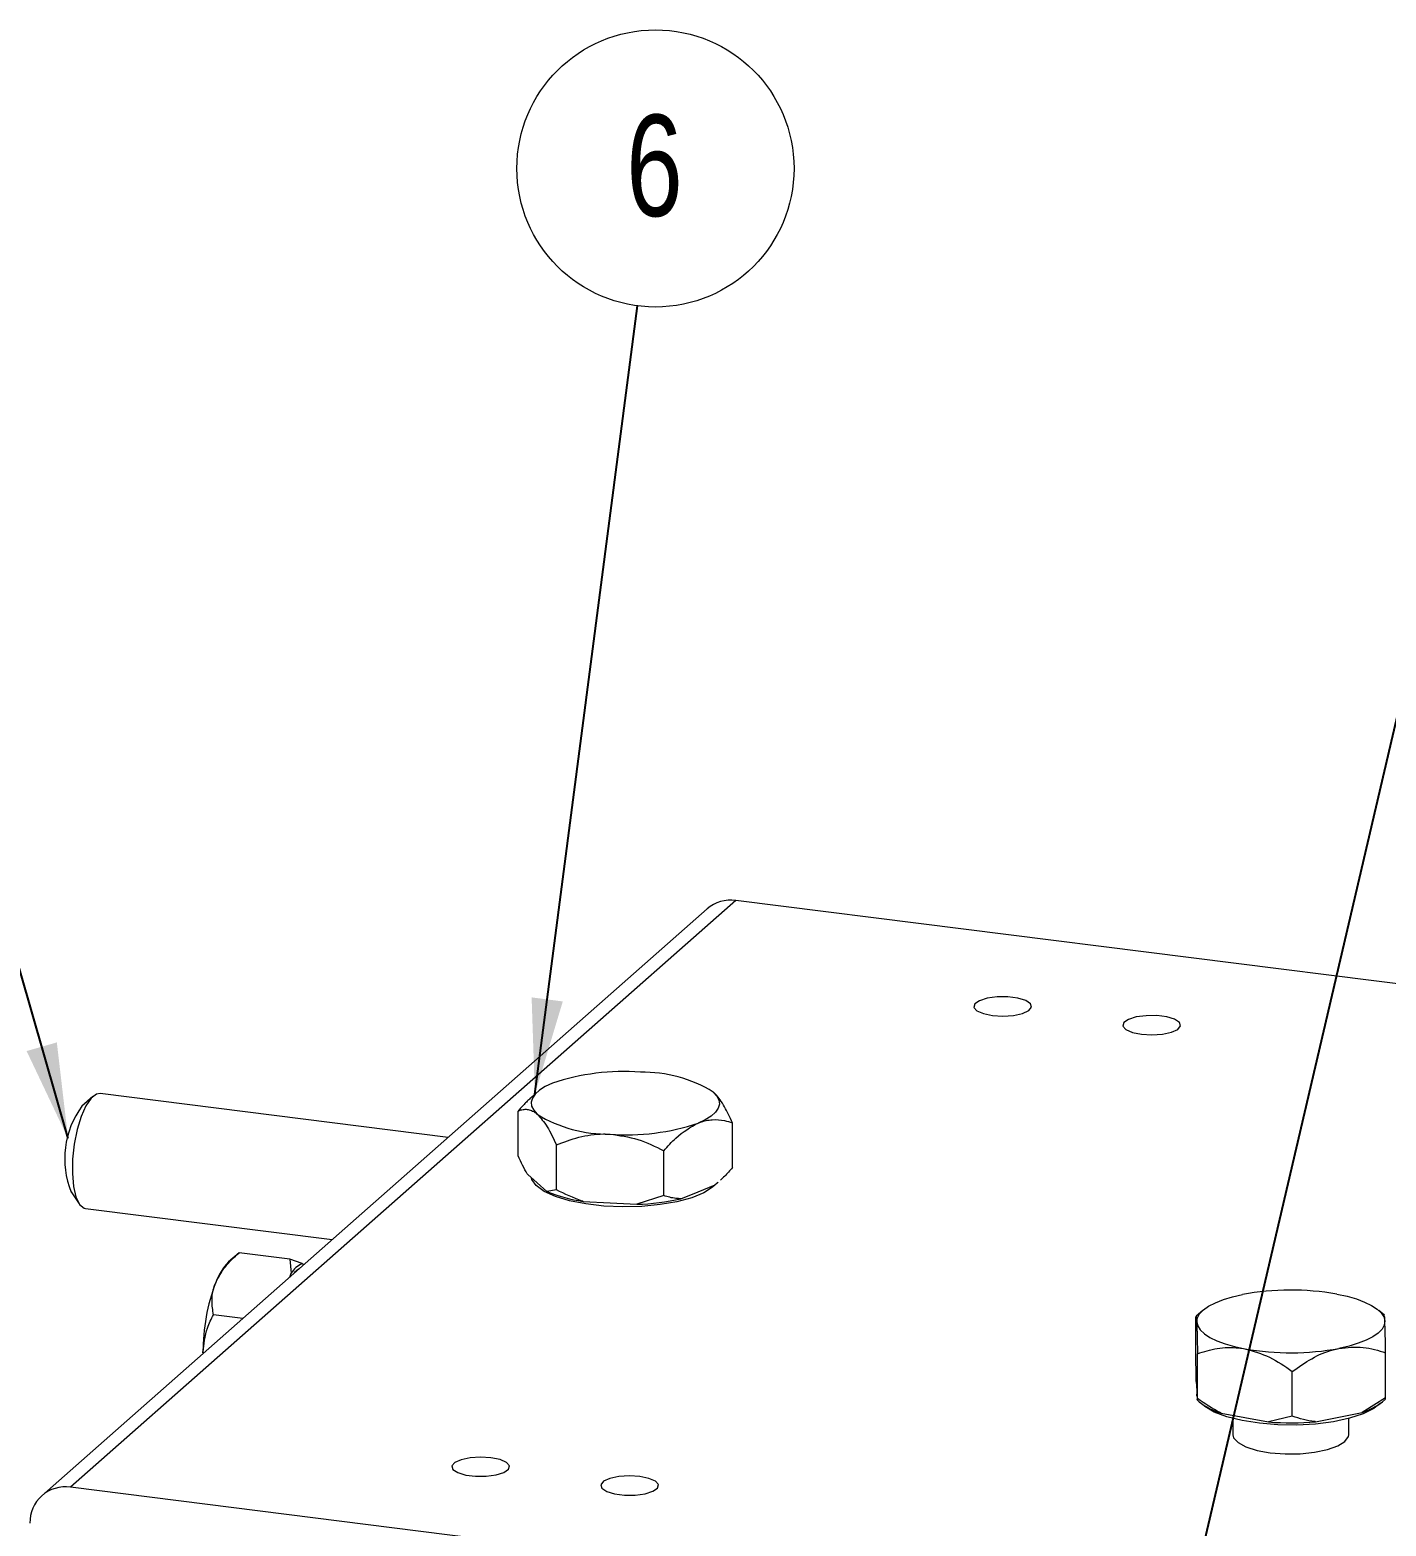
# Model space of a CAD drawing. Header units: millimetres. Extents: x 15 to 415, y 5 to 292.
# Drawn here: x 92.9 to 139.8, y 168.9 to 220.6 of the extents above; entities that cross this region are included whole.
import ezdxf

# ---------------------------------------------------------------- set-up
doc = ezdxf.new("R2010")
doc.units = ezdxf.units.MM
doc.styles.add('SLDTEXTSTYLE0', font='TXT', dxfattribs={"width": 0.75})
doc.dimstyles.new('SLDDIMSTYLE0', dxfattribs={"dimtxt": 0.18, "dimasz": 3.302, "dimexe": 0, "dimexo": 0.0625, "dimgap": 0, "dimtad": 0, "dimtih": 1, "dimtoh": 1, "dimdec": 0, "dimrnd": 1e-09, "dimzin": 0, "dimdsep": 46, "dimtxsty": 'Standard', "dimsah": 1, "dimcen": 0.09, "dimadec": 0, "dimazin": 0, "dimtfac": 3.302, "dimtdec": 0, "dimtofl": 0, "dimtmove": 0, "dimatfit": 3, "dimfxl": 1, "dimfrac": 2, "dimtolj": 1, "dimtzin": 0, "dimarcsym": 0})

# ---------------------------------------------------------------- blocks, each defined once
blk = doc.blocks.new('SW_NOTE_3')
at = {"color": 0, "linetype": 'Continuous', "lineweight": 0}
blk.add_circle((0.618, 4.746), 4.786, dxfattribs=at)
at = {"color": 0, "linetype": 'Continuous', "lineweight": 0, "insert": (0.583, 6.601), "char_height": 3.5, "attachment_point": 2, "style": 'SLDTEXTSTYLE0'}
blk.add_mtext('6', dxfattribs=at)

msp = doc.modelspace()

# ---------------------------------------------------------------- linework, layer by layer
at = {"color": 7, "linetype": 'Continuous', "lineweight": 15}
for p, q in [((116.303, 190.199), (93.322, 169.932)), ((117.295, 190.489), (94.314, 170.221)), ((161.259, 184.95), (117.295, 190.489)), ((95.083, 183.722), (94.708, 183.392)), ((107.352, 182.306), (95.333, 183.82)), ((110.435, 183.873), (110.268, 183.726)), ((109.772, 181.668), (109.772, 183.219)), ((117.179, 181.264), (117.179, 182.814)), ((111.098, 180.498), (111.098, 182.048)), ((114.802, 180.296), (114.802, 181.846)), ((110.104, 181.026), (110.435, 180.734)), ((94.334, 180.422), (94.615, 180.009)), ((110.435, 180.734), (110.767, 180.442)), ((111.098, 180.498), (110.767, 180.442)), ((115.397, 180.189), (115.99, 180.431)), ((115.99, 180.431), (116.584, 180.673)), ((116.664, 180.746), (116.584, 180.673)), ((116.639, 180.718), (116.584, 180.673)), ((116.639, 180.718), (116.683, 180.757)), ((112.025, 180.098), (112.95, 180.048)), ((112.95, 180.048), (113.875, 179.997)), ((114.802, 180.296), (113.875, 179.997)), ((94.833, 179.852), (103.352, 178.778)), ((100.133, 178.324), (99.772, 178.004)), ((101.889, 178.102), (100.133, 178.324)), ((101.889, 178.102), (101.937, 177.614)), ((102.316, 177.948), (101.889, 178.102)), ((102.316, 177.948), (102.37, 177.912)), ((101.883, 177.482), (101.937, 177.614)), ((133.423, 176.334), (133.195, 176.133)), ((139.696, 176.163), (139.503, 176.334)), ((100.265, 176.055), (99.249, 176.183)), ((133.187, 176.087), (133.193, 176.128)), ((133.187, 174.536), (133.187, 176.087)), ((133.24, 173.285), (133.24, 174.836)), ((139.739, 173.316), (139.739, 174.866)), ((136.516, 172.675), (136.516, 174.226)), ((133.2, 173.874), (133.213, 173.562)), ((133.213, 173.569), (133.213, 173.452)), ((133.213, 173.562), (133.226, 173.249)), ((133.221, 173.375), (133.213, 173.437)), ((133.23, 173.239), (133.299, 173.178)), ((139.739, 173.316), (138.933, 172.807)), ((139.627, 173.178), (139.731, 173.27)), ((139.73, 173.273), (139.739, 173.316)), ((134.059, 172.784), (134.878, 172.631)), ((134.878, 172.631), (135.696, 172.479)), ((136.516, 172.675), (135.696, 172.479)), ((137.322, 172.487), (138.127, 172.647)), ((138.127, 172.647), (138.933, 172.807)), ((134.463, 172.598), (134.463, 172.038)), ((138.463, 172.038), (138.463, 172.598)), ((138.278, 164.682), (94.314, 170.221))]:
    msp.add_line(p, q, dxfattribs=at)
at = {"color": 7, "linetype": 'Continuous', "lineweight": 15, "flags": 128}
for points in [[(126.159, 186.521), (126.521, 186.499), (126.881, 186.523), (127.192, 186.588), (127.411, 186.687), (127.509, 186.805), (127.472, 186.927), (127.306, 187.036), (127.032, 187.118), (126.688, 187.161), (126.321, 187.16), (125.979, 187.115), (125.71, 187.031), (125.548, 186.921), (125.518, 186.799), (125.621, 186.682), (125.845, 186.585), (126.159, 186.521)], [(131.304, 185.873), (131.666, 185.851), (132.026, 185.875), (132.337, 185.94), (132.556, 186.038), (132.654, 186.157), (132.617, 186.278), (132.45, 186.388), (132.177, 186.469), (131.833, 186.513), (131.465, 186.512), (131.124, 186.467), (130.854, 186.383), (130.693, 186.273), (130.662, 186.151), (130.766, 186.034), (130.99, 185.936), (131.304, 185.873)], [(110.96, 184.177), (110.713, 184.061), (110.513, 183.936), (110.364, 183.804), (110.268, 183.666), (110.227, 183.524), (110.241, 183.383), (110.311, 183.243), (110.435, 183.108)], [(95.333, 183.82), (95.209, 183.803), (95.025, 183.664), (94.844, 183.401), (94.68, 183.031), (94.543, 182.58), (94.443, 182.078), (94.387, 181.56), (94.378, 181.06), (94.417, 180.614), (94.501, 180.25), (94.625, 179.995), (94.78, 179.865), (94.833, 179.852)], [(116.516, 183.873), (116.64, 183.738), (116.709, 183.598), (116.724, 183.456), (116.683, 183.315), (116.587, 183.177), (116.437, 183.045), (116.238, 182.92), (115.99, 182.804)], [(116.579, 180.67), (116.491, 180.588), (116.186, 180.394), (115.769, 180.225), (115.259, 180.086), (114.675, 179.985), (114.043, 179.925), (113.387, 179.909), (112.735, 179.937), (112.113, 180.008), (111.547, 180.12), (111.06, 180.267), (110.672, 180.444), (110.398, 180.644), (110.251, 180.857), (110.235, 180.911)], [(102.21, 177.771), (102.127, 177.708), (102.043, 177.624)], [(133.213, 175.935), (133.235, 176.077), (133.312, 176.216), (133.443, 176.351), (133.626, 176.479), (133.857, 176.598), (134.133, 176.706), (134.448, 176.801), (134.798, 176.881)], [(138.048, 176.896), (138.405, 176.819), (138.728, 176.727), (139.013, 176.622), (139.254, 176.505), (139.448, 176.379), (139.59, 176.246), (139.679, 176.107), (139.713, 175.966)], [(133.213, 175.935), (133.247, 175.794), (133.336, 175.655), (133.478, 175.522), (133.671, 175.396), (133.913, 175.279), (134.197, 175.174), (134.521, 175.082), (134.878, 175.005)], [(139.713, 175.966), (139.691, 175.824), (139.614, 175.685), (139.483, 175.55), (139.3, 175.422), (139.069, 175.303), (138.793, 175.195), (138.478, 175.1), (138.127, 175.02)], [(139.56, 173.124), (139.326, 172.94), (138.958, 172.758), (138.488, 172.605), (137.935, 172.486), (137.322, 172.407), (136.673, 172.371), (136.016, 172.379), (135.377, 172.431), (134.783, 172.525), (134.257, 172.656), (133.822, 172.821), (133.495, 173.011), (133.366, 173.124)], [(134.463, 172.038), (134.489, 171.93), (134.64, 171.764), (134.915, 171.616), (135.296, 171.497), (135.756, 171.414)], [(135.756, 171.414), (136.264, 171.375), (136.786, 171.38), (137.286, 171.43), (137.729, 171.522), (138.087, 171.649), (138.334, 171.802), (138.453, 171.972), (138.463, 172.038)], [(108.835, 171.243), (108.473, 171.264), (108.112, 171.241), (107.802, 171.175), (107.583, 171.077), (107.485, 170.959), (107.522, 170.837), (107.688, 170.728), (107.962, 170.646), (108.306, 170.603), (108.673, 170.604), (109.015, 170.649), (109.284, 170.732), (109.445, 170.842), (109.476, 170.964), (109.373, 171.082), (109.149, 171.179), (108.835, 171.243)], [(113.98, 170.594), (113.618, 170.616), (113.257, 170.592), (112.946, 170.527), (112.727, 170.429), (112.63, 170.311), (112.667, 170.189), (112.833, 170.079), (113.107, 169.998), (113.45, 169.954), (113.818, 169.955), (114.159, 170.001), (114.429, 170.084), (114.59, 170.194), (114.621, 170.316), (114.518, 170.434), (114.294, 170.531), (113.98, 170.594)]]:
    msp.add_lwpolyline(points, dxfattribs=at)
at = {"color": 7, "linetype": 'Continuous', "lineweight": 15}
for centre, radius, start, end in [((117.117, 189.251), 1.25, 81.8416, 130.6612), ((113.408, 177.008), 7.575, 85.5088, 108.8485), ((114.091, 179.939), 4.622, 58.3576, 91.1203), ((97.183, 181.571), 3.072, 143.6593, 201.9792), ((112.86, 187.042), 4.622, 238.3576, 271.1203), ((113.543, 189.973), 7.575, 265.5088, 288.8485), ((112.738, 185.191), 5.142, 247.452, 262.0259), ((113.595, 188.361), 8.369, 271.9223, 282.435), ((101.169, 176.638), 1.954, 135.6392, 160.2355), ((102.648, 177.189), 0.828, 113.6441, 149.1752), ((105.62, 174.9), 6.732, 159.1224, 180.2705), ((136.465, 167.965), 9.07, 79.9495, 100.5893), ((136.461, 183.936), 9.07, 259.9495, 280.5893), ((134.664, 174.88), 2.181, 231.245, 253.8973), ((138.26, 174.897), 2.196, 287.8347, 308.4992), ((136.462, 182.44), 9.991, 265.6012, 274.9376), ((94.131, 169.014), 1.221, 81.3986, 181.4206)]:
    msp.add_arc(centre, radius, start, end, dxfattribs=at)
for points, knots in [([(110.277, 183.734), (110.25, 183.709), (110.186, 183.652), (110.087, 183.557), (109.98, 183.449), (109.875, 183.336), (109.806, 183.258), (109.772, 183.219)], [0, 0, 0, 0, 0.159839, 0.369292, 0.579013, 0.789416, 1, 1, 1, 1]), ([(117.179, 182.814), (117.088, 183.005), (116.903, 183.393), (116.674, 183.724), (116.543, 183.847), (116.516, 183.873)], [0, 0, 0, 0, 0.432383, 0.879551, 1, 1, 1, 1]), ([(109.772, 183.219), (109.817, 183.236), (109.907, 183.272), (110.049, 183.286), (110.197, 183.261), (110.314, 183.201), (110.394, 183.143), (110.421, 183.119), (110.435, 183.108)], [0, 0, 0, 0, 0.215512, 0.432216, 0.654442, 0.879667, 0.939794, 1, 1, 1, 1]), ([(110.435, 183.108), (110.552, 182.977), (110.783, 182.719), (110.994, 182.271), (111.098, 182.048)], [0, 0, 0, 0, 0.503997, 1, 1, 1, 1]), ([(114.802, 181.846), (114.941, 182.001), (115.315, 182.42), (115.73, 182.656), (115.99, 182.804)], [0, 0, 0, 0, 0.371084, 1, 1, 1, 1]), ([(115.99, 182.804), (116.01, 182.812), (116.174, 182.877), (116.488, 182.939), (116.864, 182.909), (117.089, 182.841), (117.179, 182.814)], [0, 0, 0, 0, 0.047104, 0.397299, 0.760114, 1, 1, 1, 1]), ([(111.098, 182.048), (111.352, 182.145), (111.868, 182.342), (112.507, 182.436), (112.873, 182.424), (112.95, 182.421)], [0, 0, 0, 0, 0.432383, 0.879551, 1, 1, 1, 1]), ([(112.95, 182.421), (113.276, 182.376), (113.922, 182.286), (114.51, 181.992), (114.802, 181.846)], [0, 0, 0, 0, 0.503997, 1, 1, 1, 1]), ([(110.104, 181.026), (110.099, 181.034), (109.985, 181.22), (109.876, 181.449), (109.772, 181.668)], [0, 0, 0, 0, 0.038997, 1, 1, 1, 1]), ([(117.179, 181.264), (117.09, 181.162), (116.954, 181.007), (116.81, 180.878), (116.76, 180.834)], [0, 0, 0, 0, 0.655418, 1, 1, 1, 1]), ([(112.025, 180.098), (112.013, 180.102), (111.693, 180.205), (111.39, 180.355), (111.098, 180.498)], [0, 0, 0, 0, 0.038997, 1, 1, 1, 1]), ([(115.397, 180.189), (115.339, 180.191), (115.134, 180.198), (114.941, 180.255), (114.802, 180.296)], [0, 0, 0, 0, 0.282256, 1, 1, 1, 1]), ([(99.33, 177.299), (99.428, 177.485), (99.624, 177.853), (99.965, 178.167), (100.133, 178.324)], [0, 0, 0, 0, 0.503995, 1, 1, 1, 1]), ([(99.249, 176.183), (99.225, 176.34), (99.177, 176.66), (99.231, 177.042), (99.312, 177.254), (99.33, 177.299)], [0, 0, 0, 0, 0.432382, 0.879547, 1, 1, 1, 1]), ([(98.888, 174.868), (98.92, 175.162), (98.971, 175.63), (99.174, 176.033), (99.249, 176.183)], [0, 0, 0, 0, 0.627542, 1, 1, 1, 1]), ([(133.195, 176.123), (133.198, 176.123), (133.203, 176.125), (133.209, 176.032), (133.213, 175.945), (133.213, 175.935)], [0, 0, 0, 0, 0.381073, 0.928701, 1, 1, 1, 1]), ([(133.213, 175.935), (133.214, 175.918), (133.216, 175.865), (133.219, 175.779), (133.222, 175.682), (133.224, 175.601), (133.226, 175.515), (133.228, 175.424), (133.23, 175.323), (133.233, 175.212), (133.235, 175.091), (133.237, 174.966), (133.239, 174.879), (133.24, 174.836)], [0, 0, 0, 0, 0.077147, 0.232219, 0.310173, 0.389776, 0.469516, 0.54963, 0.629852, 0.722131, 0.814527, 0.907223, 1, 1, 1, 1]), ([(139.713, 175.966), (139.712, 175.976), (139.708, 176.06), (139.703, 176.149), (139.698, 176.149), (139.696, 176.149)], [0, 0, 0, 0, 0.077894, 0.656988, 1, 1, 1, 1]), ([(139.739, 174.866), (139.736, 175.038), (139.728, 175.501), (139.718, 175.786), (139.713, 175.966)], [0, 0, 0, 0, 0.371084, 1, 1, 1, 1]), ([(133.24, 174.836), (133.351, 174.873), (133.573, 174.946), (133.924, 175.021), (134.29, 175.058), (134.578, 175.048), (134.775, 175.023), (134.843, 175.011), (134.878, 175.005)], [0, 0, 0, 0, 0.215512, 0.432216, 0.654442, 0.879667, 0.939794, 1, 1, 1, 1]), ([(134.878, 175.005), (135.166, 174.924), (135.738, 174.763), (136.258, 174.404), (136.516, 174.226)], [0, 0, 0, 0, 0.503997, 1, 1, 1, 1]), ([(136.516, 174.226), (136.736, 174.38), (137.185, 174.695), (137.742, 174.934), (138.06, 175.005), (138.127, 175.02)], [0, 0, 0, 0, 0.432383, 0.879551, 1, 1, 1, 1]), ([(138.127, 175.02), (138.411, 175.049), (138.974, 175.107), (139.485, 174.946), (139.739, 174.866)], [0, 0, 0, 0, 0.503997, 1, 1, 1, 1]), ([(133.2, 173.874), (133.198, 173.983), (133.193, 174.186), (133.189, 174.425), (133.187, 174.536)], [0, 0, 0, 0, 0.535034, 1, 1, 1, 1]), ([(133.24, 173.285), (133.237, 173.261), (133.232, 173.228), (133.228, 173.245), (133.226, 173.249)], [0, 0, 0, 0, 0.717744, 1, 1, 1, 1]), ([(134.059, 172.784), (134.048, 172.789), (133.765, 172.927), (133.497, 173.11), (133.24, 173.285)], [0, 0, 0, 0, 0.038997, 1, 1, 1, 1]), ([(137.322, 172.487), (137.311, 172.488), (137.033, 172.518), (136.769, 172.598), (136.516, 172.675)], [0, 0, 0, 0, 0.038997, 1, 1, 1, 1])]:
    msp.add_open_spline(points, degree=3, knots=knots, dxfattribs=at)

# ---------------------------------------------------------------- block references
at = {"color": 7, "linetype": 'Continuous', "lineweight": 0}
msp.add_blockref('SW_NOTE_3', (113.9, 211.032), dxfattribs=at)

# ---------------------------------------------------------------- leaders
for points in [[(94.23, 182.266), (85.927, 211.178)], [(110.352, 183.8), (113.9, 211.032)], [(131.639, 160.445), (143.468, 211.117)], [(134.71, 153.126), (157.692, 211.326)], [(104.468, 159.387), (52.857, 180.779)]]:
    msp.add_leader(points, dimstyle='SLDDIMSTYLE0', dxfattribs=at)

doc.saveas('drawing.dxf')
